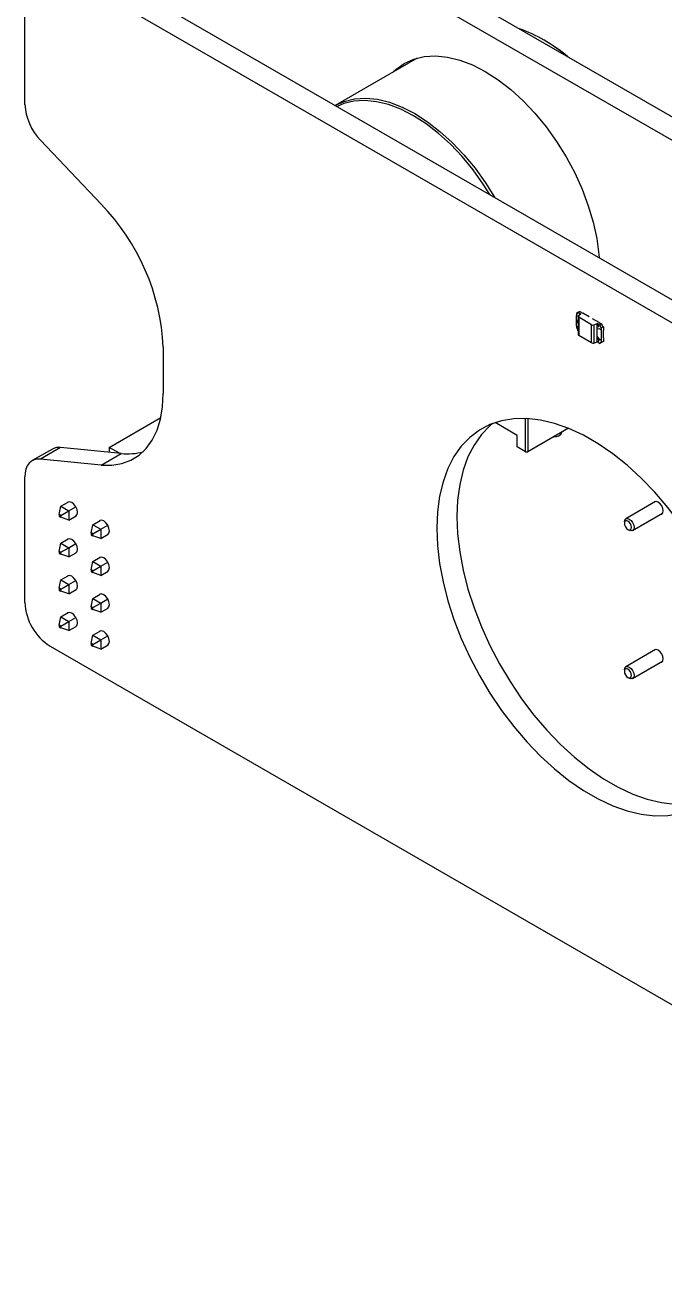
# Model space of a CAD drawing. Header units: millimetres. Extents: x 15 to 415, y 5 to 292.
# Drawn here: x 321.9 to 357.9, y 124.6 to 194.6 of the extents above; entities that cross this region are included whole.
import ezdxf

# ---------------------------------------------------------------- set-up
doc = ezdxf.new("R2010")
doc.units = ezdxf.units.MM
doc.linetypes.add('SLD-Solid', pattern=[0])

msp = doc.modelspace()

# ---------------------------------------------------------------- linework, layer by layer
at = {"color": 7, "linetype": 'SLD-Solid', "lineweight": 25}
for p, q in [((324.471, 198.686), (385.282, 163.581)), ((323.34, 198.033), (384.151, 162.928)), ((343.634, 197.911), (383.939, 174.643)), ((321.926, 190.142), (321.926, 197.217)), ((342.502, 197.258), (382.807, 173.99)), ((343.979, 192.744), (339.372, 190.084)), ((343.765, 192.62), (343.857, 192.707)), ((326.212, 184.527), (322.799, 188.13)), ((353.02, 178.428), (352.931, 178.377)), ((352.931, 178.377), (352.931, 178.255)), ((352.932, 177.684), (352.932, 178.254)), ((353.005, 178.003), (353.004, 178.002)), ((353.033, 177.985), (353.004, 178.002)), ((353.004, 178.002), (353.004, 177.852)), ((353.033, 177.986), (353.005, 178.003)), ((353.018, 178.228), (353.034, 178.207)), ((353.127, 178.49), (353.02, 178.428)), ((353.126, 178.367), (353.02, 178.428)), ((353.033, 178.2), (353.033, 177.18)), ((353.18, 178.337), (353.052, 178.234)), ((353.791, 177.739), (353.063, 178.16)), ((353.063, 178.16), (353.063, 177.139)), ((353.127, 178.368), (353.126, 178.367)), ((353.127, 178.49), (353.286, 178.398)), ((353.18, 178.337), (353.127, 178.368)), ((353.286, 178.398), (353.286, 178.398)), ((353.644, 178.191), (353.286, 178.398)), ((353.286, 178.398), (353.286, 178.398)), ((353.644, 178.191), (353.644, 178.191)), ((353.846, 178.075), (353.846, 178.074)), ((354.205, 177.868), (353.846, 178.074)), ((352.932, 177.684), (352.931, 177.683)), ((352.931, 177.683), (352.931, 177.561)), ((353.004, 177.852), (353.033, 177.835)), ((353.033, 177.612), (353.018, 177.61)), ((353.019, 177.61), (353.018, 177.61)), ((353.033, 177.612), (353.019, 177.61)), ((353.02, 177.408), (353.033, 177.4)), ((353.791, 176.718), (353.791, 177.739)), ((353.92, 177.733), (354.099, 177.806)), ((353.92, 177.733), (353.92, 176.712)), ((354.188, 177.622), (354.098, 177.607)), ((354.098, 177.484), (354.098, 177.607)), ((354.099, 177.607), (354.098, 177.607)), ((354.259, 177.512), (354.098, 177.484)), ((354.152, 177.776), (354.099, 177.806)), ((354.099, 177.607), (354.099, 177.806)), ((354.188, 177.622), (354.099, 177.607)), ((354.099, 177.105), (354.099, 177.484)), ((354.152, 177.776), (354.151, 177.775)), ((354.257, 177.714), (354.151, 177.775)), ((354.205, 177.868), (354.205, 177.868)), ((354.205, 177.868), (354.364, 177.776)), ((354.364, 177.776), (354.257, 177.714)), ((354.452, 177.623), (354.346, 177.561)), ((354.346, 177.438), (354.346, 177.561)), ((354.346, 176.867), (354.346, 177.439)), ((354.346, 177.439), (354.346, 177.438)), ((354.452, 177.623), (354.452, 177.418)), ((354.452, 177.418), (354.452, 177.418)), ((354.452, 177.01), (354.452, 177.418)), ((353.791, 176.718), (353.063, 177.139)), ((353.92, 176.712), (354.099, 176.786)), ((354.099, 177.105), (354.098, 177.105)), ((354.098, 176.982), (354.098, 177.105)), ((354.259, 176.893), (354.098, 177.105)), ((354.098, 176.982), (354.188, 176.865)), ((354.26, 176.894), (354.099, 177.105)), ((354.099, 176.786), (354.099, 176.981)), ((354.151, 176.755), (354.099, 176.786)), ((354.151, 176.755), (354.257, 176.693)), ((354.346, 176.744), (354.257, 176.693)), ((354.26, 176.894), (354.259, 176.893)), ((354.346, 176.744), (354.346, 176.867)), ((354.346, 176.867), (354.346, 176.867)), ((354.452, 176.806), (354.346, 176.744)), ((354.452, 177.01), (354.452, 177.01)), ((354.452, 177.01), (354.452, 176.806)), ((354.452, 177.01), (354.452, 177.01)), ((329.704, 176.476), (329.704, 173.866)), ((326.663, 170.842), (329.567, 172.519)), ((349.609, 171.518), (348.364, 172.236)), ((352.488, 171.914), (350.21, 170.599)), ((349.609, 170.864), (349.609, 171.518)), ((323.471, 170.748), (322.34, 170.095)), ((323.93, 170.837), (322.799, 170.184)), ((327.343, 170.5), (323.93, 170.837)), ((326.212, 169.847), (327.343, 170.5)), ((327.239, 170.51), (326.663, 170.842)), ((326.663, 170.842), (326.663, 170.567)), ((350.068, 170.599), (349.609, 170.864)), ((326.212, 169.847), (322.799, 170.184)), ((321.926, 162.105), (321.926, 169.18)), ((323.853, 167.062), (323.943, 167.529)), ((323.943, 167.529), (324.353, 167.766)), ((323.943, 167.529), (324.392, 167.27)), ((324.392, 167.27), (324.788, 167.498)), ((357.39, 167.8), (355.71, 166.829)), ((323.943, 167.01), (323.853, 167.062)), ((323.853, 167.062), (323.853, 166.959)), ((323.853, 166.959), (323.943, 166.907)), ((323.943, 167.01), (324.392, 167.27)), ((323.943, 166.907), (323.943, 167.01)), ((324.392, 166.751), (323.943, 166.907)), ((324.392, 167.27), (324.392, 166.751)), ((324.392, 166.751), (324.802, 166.988)), ((356.095, 166.163), (357.775, 167.133)), ((325.65, 166.025), (325.739, 166.492)), ((325.739, 166.492), (326.15, 166.729)), ((325.739, 166.492), (326.188, 166.233)), ((325.739, 165.974), (326.188, 166.233)), ((326.188, 166.233), (326.584, 166.461)), ((326.188, 166.233), (326.188, 165.714)), ((355.63, 166.653), (355.63, 166.572)), ((355.831, 166.223), (355.902, 166.182)), ((323.853, 164.988), (323.943, 165.455)), ((323.943, 165.455), (324.353, 165.692)), ((323.943, 165.455), (324.392, 165.196)), ((324.392, 165.196), (324.788, 165.424)), ((325.739, 165.974), (325.65, 166.025)), ((325.65, 166.025), (325.65, 165.922)), ((325.65, 165.922), (325.739, 165.87)), ((325.739, 165.87), (325.739, 165.974)), ((326.188, 165.714), (325.739, 165.87)), ((326.188, 165.714), (326.599, 165.951)), ((323.943, 164.936), (323.853, 164.988)), ((323.853, 164.988), (323.853, 164.884)), ((323.853, 164.884), (323.943, 164.833)), ((323.943, 164.936), (324.392, 165.196)), ((323.943, 164.833), (323.943, 164.936)), ((324.392, 164.677), (323.943, 164.833)), ((324.392, 165.196), (324.392, 164.677)), ((324.392, 164.677), (324.802, 164.914)), ((325.739, 164.418), (326.15, 164.655)), ((325.65, 163.951), (325.739, 164.418)), ((325.739, 163.9), (325.65, 163.951)), ((325.65, 163.951), (325.65, 163.848)), ((325.739, 164.418), (326.188, 164.159)), ((325.739, 163.9), (326.188, 164.159)), ((326.188, 164.159), (326.584, 164.387)), ((326.188, 164.159), (326.188, 163.64)), ((323.853, 162.914), (323.943, 163.381)), ((323.943, 163.381), (324.353, 163.618)), ((323.943, 163.381), (324.392, 163.122)), ((324.392, 163.122), (324.788, 163.35)), ((325.65, 163.848), (325.739, 163.796)), ((325.739, 163.796), (325.739, 163.9)), ((326.188, 163.64), (325.739, 163.796)), ((326.188, 163.64), (326.599, 163.877)), ((323.943, 162.862), (323.853, 162.914)), ((323.853, 162.914), (323.853, 162.81)), ((323.853, 162.81), (323.943, 162.759)), ((323.943, 162.862), (324.392, 163.122)), ((323.943, 162.759), (323.943, 162.862)), ((324.392, 162.603), (323.943, 162.759)), ((324.392, 163.122), (324.392, 162.603)), ((324.392, 162.603), (324.802, 162.84)), ((325.739, 162.344), (326.15, 162.581)), ((325.65, 161.877), (325.739, 162.344)), ((325.739, 161.826), (325.65, 161.877)), ((325.65, 161.877), (325.65, 161.774)), ((325.739, 162.344), (326.188, 162.085)), ((325.739, 161.826), (326.188, 162.085)), ((326.188, 162.085), (326.584, 162.313)), ((326.188, 162.085), (326.188, 161.566)), ((323.853, 160.84), (323.943, 161.307)), ((323.943, 161.307), (324.353, 161.544)), ((323.943, 161.307), (324.392, 161.048)), ((324.392, 161.048), (324.788, 161.276)), ((325.65, 161.774), (325.739, 161.722)), ((325.739, 161.722), (325.739, 161.826)), ((326.188, 161.566), (325.739, 161.722)), ((326.188, 161.566), (326.599, 161.803)), ((323.943, 160.788), (323.853, 160.84)), ((323.853, 160.84), (323.853, 160.736)), ((323.853, 160.736), (323.943, 160.685)), ((323.943, 160.788), (324.392, 161.048)), ((323.943, 160.685), (323.943, 160.788)), ((324.392, 160.529), (323.943, 160.685)), ((324.392, 161.048), (324.392, 160.529)), ((324.392, 160.529), (324.802, 160.766)), ((325.739, 160.27), (326.15, 160.507)), ((325.65, 159.803), (325.739, 160.27)), ((325.739, 159.751), (325.65, 159.803)), ((325.65, 159.803), (325.65, 159.7)), ((325.739, 160.27), (326.188, 160.011)), ((325.739, 159.751), (326.188, 160.011)), ((325.739, 159.648), (325.739, 159.751)), ((326.188, 160.011), (326.584, 160.239)), ((326.188, 160.011), (326.188, 159.492)), ((323.34, 159.656), (384.151, 124.55)), ((325.65, 159.7), (325.739, 159.648)), ((326.188, 159.492), (325.739, 159.648)), ((326.188, 159.492), (326.599, 159.729)), ((357.39, 159.471), (355.71, 158.501)), ((356.095, 157.834), (357.775, 158.804)), ((355.63, 158.324), (355.63, 158.243)), ((355.831, 157.894), (355.902, 157.853))]:
    msp.add_line(p, q, dxfattribs=at)
at = {"color": 8, "linetype": 'SLD-Solid', "lineweight": 25}
for p, q in [((350.068, 170.599), (350.068, 172.471)), ((350.21, 172.464), (350.21, 170.599))]:
    msp.add_line(p, q, dxfattribs=at)
at = {"color": 7, "linetype": 'SLD-Solid', "lineweight": 25, "flags": 128}
for points in [[(342.633, 191.967), (342.775, 192.098), (343.256, 192.442), (343.794, 192.686), (344.382, 192.829), (345.014, 192.867), (345.68, 192.801), (346.374, 192.632), (347.085, 192.361), (347.806, 191.991), (348.526, 191.529), (349.238, 190.979), (349.931, 190.348), (350.598, 189.644), (351.229, 188.876), (351.818, 188.054), (352.356, 187.188), (352.837, 186.29), (353.254, 185.369), (353.603, 184.438), (353.879, 183.509), (354.079, 182.593), (354.2, 181.702), (354.215, 181.515)], [(339.346, 190.069), (339.878, 190.311), (340.46, 190.452), (341.085, 190.49), (341.744, 190.425), (342.43, 190.257), (343.133, 189.989), (343.846, 189.624), (344.558, 189.166), (345.262, 188.622), (345.948, 187.998), (346.607, 187.302), (347.232, 186.543), (347.814, 185.73), (348.32, 184.919)], [(348.073, 185.061), (347.699, 185.651), (347.123, 186.455), (346.506, 187.205), (345.854, 187.894), (345.176, 188.511), (344.48, 189.049), (343.775, 189.501), (343.071, 189.862), (342.375, 190.128), (341.697, 190.293), (341.045, 190.358), (340.427, 190.32), (339.851, 190.181), (339.477, 190.024)], [(353.052, 178.234), (353.043, 178.225), (353.037, 178.216), (353.034, 178.206), (353.034, 178.196), (353.037, 178.186), (353.043, 178.176), (353.051, 178.167), (353.063, 178.16)], [(326.212, 169.847), (326.811, 169.836), (327.372, 169.927), (327.887, 170.118), (328.348, 170.406), (328.75, 170.787), (329.087, 171.256), (329.354, 171.807), (329.547, 172.431), (329.665, 173.121), (329.704, 173.866)], [(362.407, 156.291), (362.368, 157.265), (362.251, 158.275), (362.057, 159.312), (361.787, 160.367), (361.445, 161.431), (361.032, 162.493), (360.554, 163.544), (360.014, 164.575), (359.418, 165.577), (358.77, 166.539), (358.076, 167.454), (357.344, 168.313), (356.578, 169.109), (355.788, 169.833), (354.978, 170.481), (354.158, 171.045), (353.333, 171.521), (352.513, 171.904), (351.703, 172.191), (350.912, 172.38), (350.147, 172.468), (349.414, 172.455), (348.721, 172.34), (348.073, 172.126), (347.476, 171.813), (346.937, 171.406), (346.458, 170.906), (346.046, 170.32), (345.704, 169.652), (345.434, 168.908), (345.24, 168.095), (345.123, 167.22), (345.083, 166.292), (345.123, 165.319), (345.24, 164.309), (345.434, 163.272), (345.704, 162.216), (346.046, 161.153), (346.458, 160.091), (346.937, 159.039), (347.476, 158.008), (348.073, 157.007), (348.721, 156.044), (349.414, 155.129), (350.147, 154.27), (350.912, 153.475), (351.703, 152.75), (352.513, 152.103), (353.333, 151.538), (354.158, 151.063), (354.978, 150.679), (355.788, 150.392), (356.578, 150.204), (357.344, 150.116), (358.076, 150.129), (358.77, 150.243), (359.418, 150.458), (360.014, 150.77), (360.554, 151.178), (361.032, 151.677), (361.445, 152.264), (361.787, 152.932), (362.057, 153.676), (362.251, 154.489), (362.368, 155.363), (362.407, 156.291)], [(348.213, 172.182), (348.068, 172.059), (347.59, 171.559), (347.178, 170.973), (346.835, 170.305), (346.566, 169.561), (346.371, 168.748), (346.254, 167.874), (346.215, 166.945), (346.254, 165.972), (346.371, 164.962), (346.566, 163.925), (346.835, 162.87), (347.178, 161.806), (347.59, 160.744), (348.068, 159.692), (348.608, 158.661), (349.204, 157.66), (349.852, 156.698), (350.546, 155.783), (351.278, 154.923), (352.044, 154.128), (352.835, 153.403), (353.644, 152.756), (354.465, 152.192), (355.289, 151.716), (356.109, 151.332), (356.919, 151.045), (357.71, 150.857), (358.475, 150.769), (359.208, 150.782), (359.901, 150.896), (360.409, 151.055)], [(322.799, 170.184), (322.613, 170.184), (322.443, 170.143), (322.292, 170.065), (322.164, 169.949), (322.061, 169.799), (321.986, 169.618), (321.941, 169.41), (321.926, 169.18)], [(324.881, 167.184), (324.857, 167.339), (324.788, 167.498), (324.685, 167.637), (324.563, 167.736), (324.441, 167.778), (324.338, 167.758), (324.324, 167.748)], [(357.811, 167.272), (357.79, 167.409), (357.728, 167.55), (357.637, 167.674), (357.528, 167.762), (357.42, 167.799), (357.328, 167.781), (357.282, 167.737)], [(324.773, 166.971), (324.788, 166.978), (324.857, 167.058), (324.881, 167.184)], [(355.63, 166.653), (355.651, 166.762), (355.71, 166.829), (355.798, 166.847), (355.902, 166.81), (356.006, 166.726), (356.095, 166.607), (356.154, 166.471), (356.174, 166.339), (356.154, 166.231), (356.095, 166.163), (356.006, 166.145), (355.902, 166.182), (355.902, 166.182)], [(357.667, 167.07), (357.728, 167.088), (357.79, 167.159), (357.811, 167.272)], [(326.677, 166.148), (326.653, 166.302), (326.584, 166.461), (326.481, 166.6), (326.359, 166.699), (326.237, 166.741), (326.134, 166.721), (326.12, 166.712)], [(326.569, 165.934), (326.584, 165.942), (326.653, 166.021), (326.677, 166.148)], [(355.831, 166.222), (355.908, 166.196), (355.974, 166.208), (356.018, 166.259), (356.033, 166.339), (356.018, 166.437), (355.974, 166.537), (355.908, 166.626), (355.831, 166.688), (355.754, 166.715), (355.689, 166.702), (355.645, 166.652), (355.63, 166.572), (355.645, 166.474), (355.689, 166.373), (355.754, 166.285), (355.831, 166.222)], [(324.881, 165.11), (324.857, 165.265), (324.788, 165.424), (324.685, 165.563), (324.563, 165.662), (324.441, 165.704), (324.338, 165.684), (324.324, 165.674)], [(324.773, 164.897), (324.788, 164.904), (324.857, 164.984), (324.881, 165.11)], [(326.677, 164.074), (326.653, 164.228), (326.584, 164.387), (326.481, 164.526), (326.359, 164.625), (326.237, 164.667), (326.134, 164.647), (326.12, 164.638)], [(326.569, 163.86), (326.584, 163.868), (326.653, 163.947), (326.677, 164.074)], [(324.881, 163.036), (324.857, 163.191), (324.788, 163.35), (324.685, 163.489), (324.563, 163.588), (324.441, 163.63), (324.338, 163.61), (324.324, 163.6)], [(324.773, 162.823), (324.788, 162.83), (324.857, 162.91), (324.881, 163.036)], [(326.677, 162), (326.653, 162.154), (326.584, 162.313), (326.481, 162.452), (326.359, 162.551), (326.237, 162.593), (326.134, 162.573), (326.12, 162.564)], [(326.569, 161.786), (326.584, 161.794), (326.653, 161.873), (326.677, 162)], [(324.881, 160.962), (324.857, 161.117), (324.788, 161.276), (324.685, 161.415), (324.563, 161.514), (324.441, 161.556), (324.338, 161.536), (324.324, 161.526)], [(324.773, 160.749), (324.788, 160.756), (324.857, 160.836), (324.881, 160.962)], [(326.677, 159.926), (326.653, 160.08), (326.584, 160.239), (326.481, 160.378), (326.359, 160.477), (326.237, 160.519), (326.134, 160.499), (326.12, 160.49)], [(326.569, 159.712), (326.584, 159.72), (326.653, 159.799), (326.677, 159.926)], [(357.811, 158.943), (357.79, 159.08), (357.728, 159.222), (357.637, 159.345), (357.528, 159.433), (357.42, 159.47), (357.328, 159.453), (357.282, 159.408)], [(355.63, 158.324), (355.651, 158.433), (355.71, 158.501), (355.798, 158.518), (355.902, 158.482)], [(355.831, 158.359), (355.754, 158.386), (355.689, 158.373), (355.645, 158.323), (355.63, 158.243), (355.645, 158.145), (355.689, 158.044), (355.754, 157.956), (355.831, 157.894), (355.908, 157.867), (355.974, 157.88), (356.018, 157.93), (356.033, 158.01), (356.018, 158.108), (355.974, 158.209), (355.908, 158.297), (355.831, 158.359)], [(355.902, 158.482), (356.006, 158.398), (356.095, 158.278), (356.154, 158.142), (356.174, 158.01), (356.154, 157.902), (356.095, 157.834), (356.006, 157.817), (355.902, 157.853), (355.902, 157.853)], [(357.667, 158.741), (357.728, 158.76), (357.79, 158.83), (357.811, 158.943)]]:
    msp.add_lwpolyline(points, dxfattribs=at)
at = {"color": 7, "linetype": 'SLD-Solid', "lineweight": 25}
for centre, radius, start, end in [((346.911, 186.44), 8.438, 49.49543, 70.50994), ((346.368, 185.536), 9.492, 50.11428, 60.12857), ((325.04, 190.297), 3.118, 182.84946, 224.04749), ((317.296, 175.877), 12.422, 2.76389, 44.13301), ((352.966, 178.42), 0.0546, 230.79566, 9.21527), ((353.025, 178.406), 0.178, 238.22045, 267.78895), ((352.951, 178.361), 0.175, 330.60307, 1.90361), ((352.959, 178.36), 0.168, 330.05255, 2.59815), ((352.753, 177.385), 0.347, 40.251, 59.09202), ((352.828, 177.399), 0.192, 2.60599, 57.39395), ((352.754, 177.386), 0.347, 40.251, 59.09202), ((353.863, 177.878), 0.156, 242.90372, 291.62552), ((354.526, 177.785), 0.375, 181.44709, 205.7087), ((354.449, 177.723), 0.192, 182.60485, 237.39509), ((354.524, 177.736), 0.347, 220.24991, 239.09193), ((354.556, 177.784), 0.192, 182.60485, 237.39509), ((353.082, 177.184), 0.0489, 184.74119, 246.57924), ((353.863, 176.857), 0.156, 242.90372, 291.62552), ((354.306, 176.764), 0.155, 139.47409, 183.49395), ((354.311, 176.702), 0.0546, 50.79781, 189.21313), ((354.252, 176.716), 0.178, 58.2207, 87.78687), ((354.253, 176.716), 0.178, 58.2207, 87.78687), ((351.73, 171.884), 0.445, 262.5537, 337.44092), ((323.837, 170.093), 0.75, 82.85126, 119.1323), ((327.705, 173.671), 3.192, 263.49121, 285.76165), ((350.139, 170.736), 0.154, 242.60971, 297.39045), ((324.996, 162.245), 3.074, 182.60549, 237.39454)]:
    msp.add_arc(centre, radius, start, end, dxfattribs=at)

doc.saveas('drawing.dxf')
